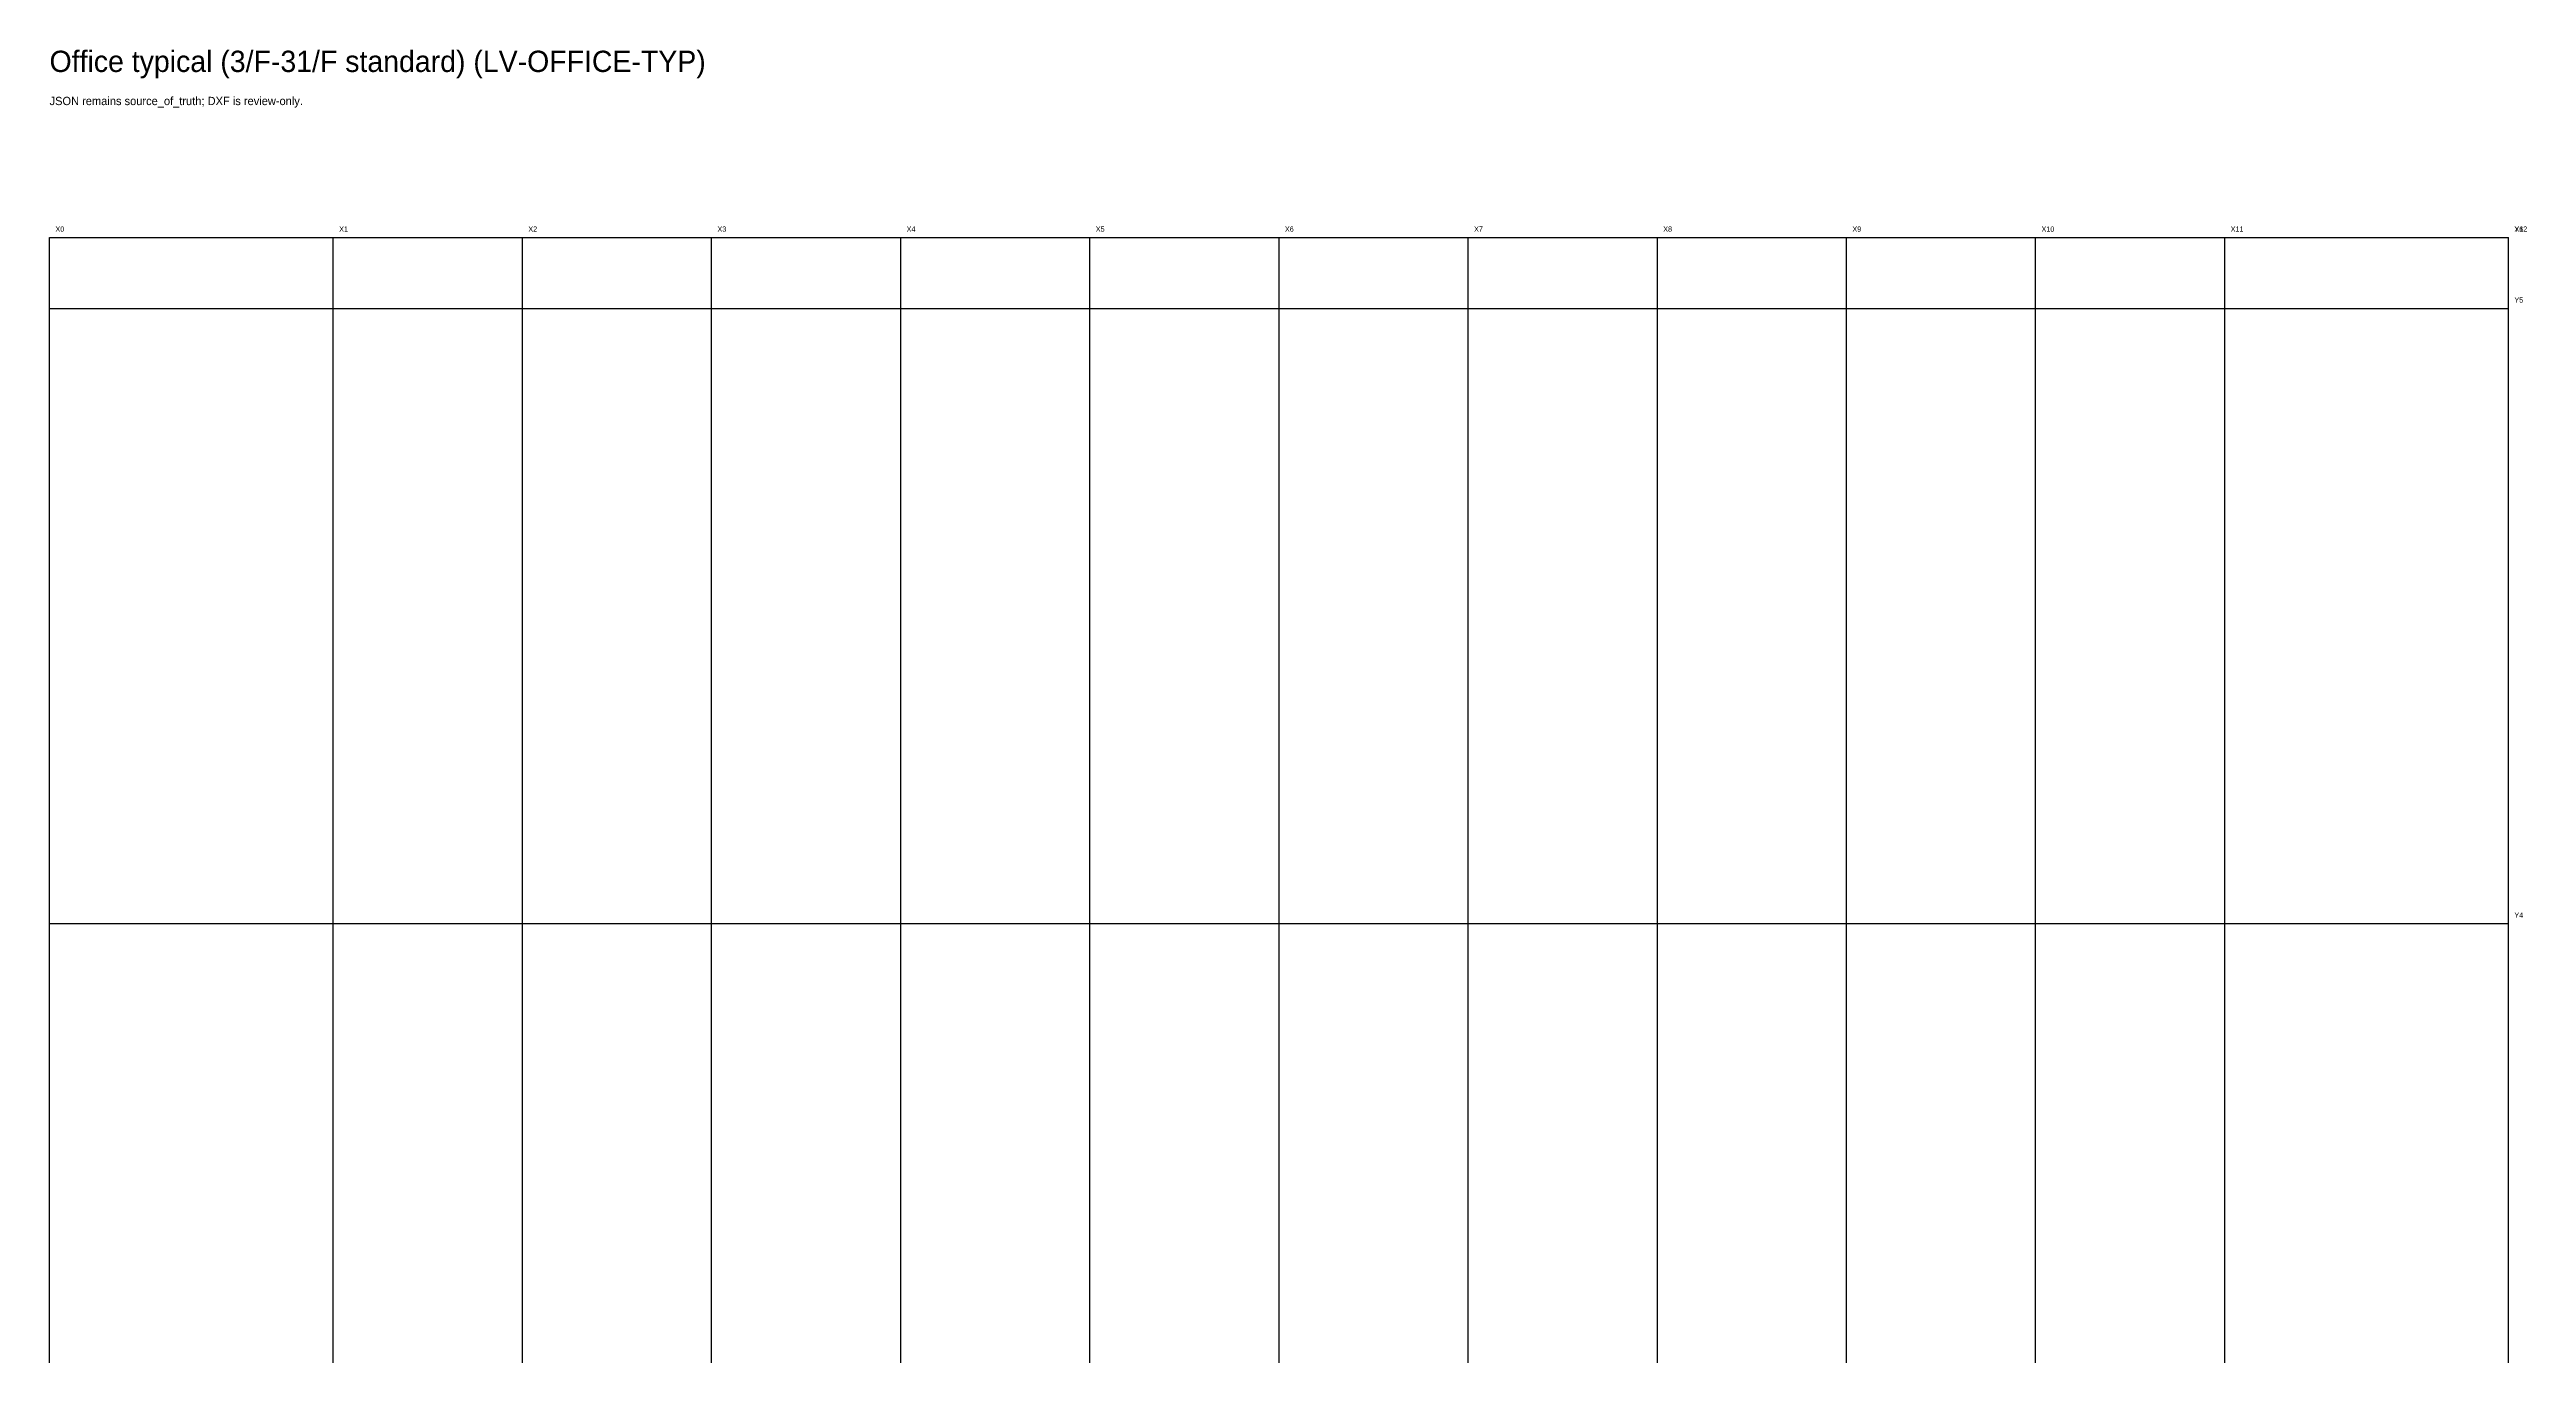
# Model space of a CAD drawing. Header units: millimetres. Extents: x -450 to 225826, y -254450 to 109948.
# Drawn here: x 0 to 104759, y -199251 to -144052 of the extents above; entities that cross this region are included whole.
import ezdxf

# ---------------------------------------------------------------- set-up
doc = ezdxf.new("R2010")
doc.units = ezdxf.units.MM
doc.layers.add('LV-OFFICE-TYP_GRID', color=8, linetype='Continuous')
doc.layers.add('TEXT', color=7, linetype='Continuous')

msp = doc.modelspace()

# ---------------------------------------------------------------- linework, layer by layer
at = {"layer": 'LV-OFFICE-TYP_GRID'}
for points in [[(0, -254000), (0, -152000)], [(0, -152000), (104000, -152000)], [(12000, -254000), (12000, -152000)], [(20000, -254000), (20000, -152000)], [(28000, -254000), (28000, -152000)], [(36000, -254000), (36000, -152000)], [(44000, -254000), (44000, -152000)], [(52000, -254000), (52000, -152000)], [(60000, -254000), (60000, -152000)], [(68000, -254000), (68000, -152000)], [(76000, -254000), (76000, -152000)], [(84000, -254000), (84000, -152000)], [(92000, -254000), (92000, -152000)], [(104000, -254000), (104000, -152000)], [(0, -155000), (104000, -155000)], [(0, -181000), (104000, -181000)]]:
    msp.add_lwpolyline(points, dxfattribs=at)

# ---------------------------------------------------------------- texts
at = {"layer": 'TEXT'}
for s, height, p in [('Office typical (3/F-31/F standard) (LV-OFFICE-TYP)', 900, (0, -145000)), ('JSON remains source_of_truth; DXF is review-only.', 350, (0, -146400)), ('X0', 220, (250, -151750)), ('X1', 220, (12250, -151750)), ('X2', 220, (20250, -151750)), ('X3', 220, (28250, -151750)), ('X4', 220, (36250, -151750)), ('X5', 220, (44250, -151750)), ('X6', 220, (52250, -151750)), ('X7', 220, (60250, -151750)), ('X8', 220, (68250, -151750)), ('X9', 220, (76250, -151750)), ('X10', 220, (84250, -151750)), ('X11', 220, (92250, -151750)), ('Y6', 220, (104250, -151750)), ('X12', 220, (104250, -151750)), ('Y5', 220, (104250, -154750)), ('Y4', 220, (104250, -180750))]:
    msp.add_text(s, height=height, dxfattribs=at).set_placement(p)

doc.saveas('drawing.dxf')
